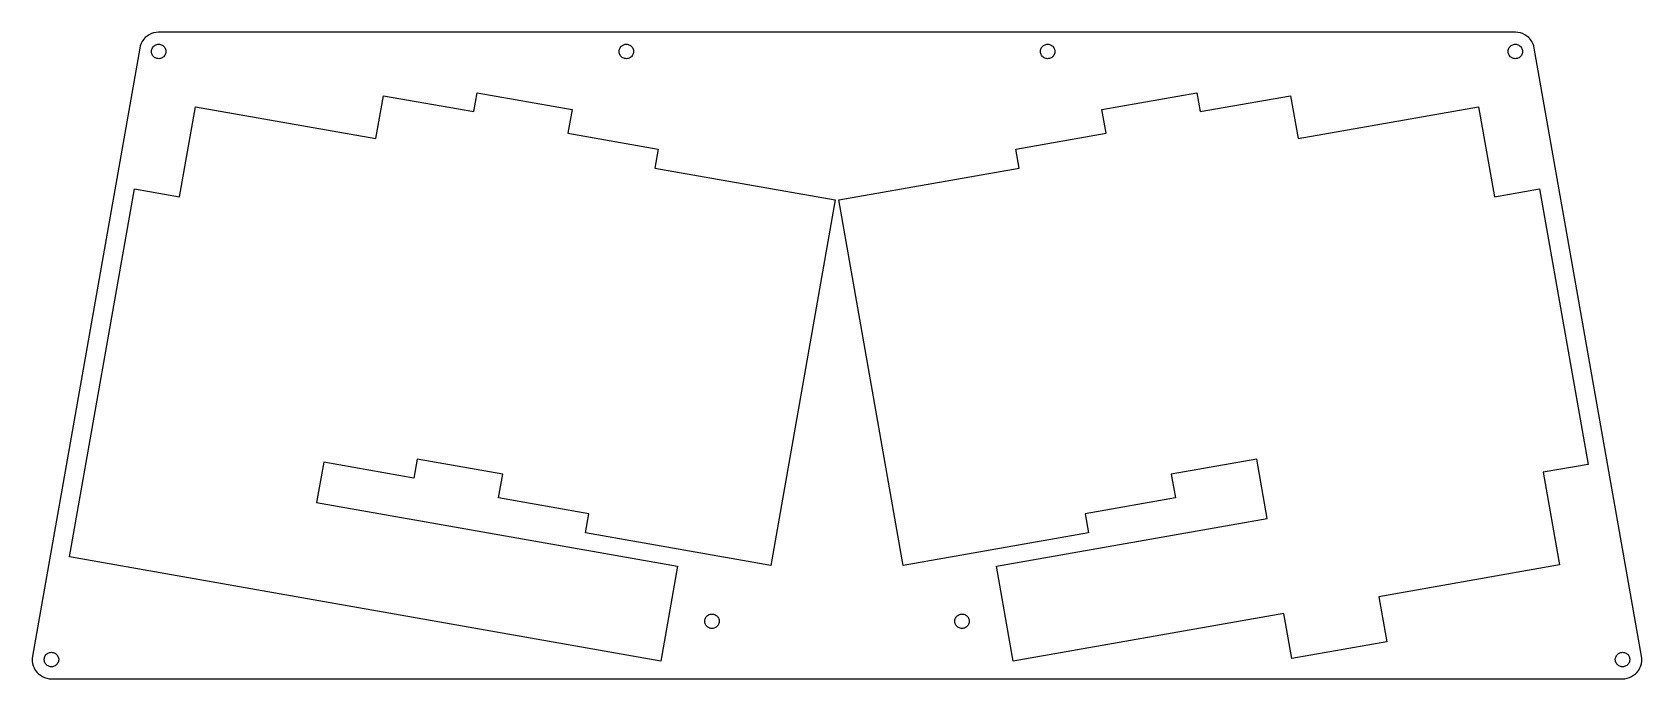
# Model space of a CAD drawing. Header units: metres. Extents: x -167 to 167, y -7 to 127.
import ezdxf

# ---------------------------------------------------------------- set-up
doc = ezdxf.new("R2010")
doc.units = ezdxf.units.M

msp = doc.modelspace()

# ---------------------------------------------------------------- linework, layer by layer
for p, q in [((-142.184, 126.947), (-142.635, 126.727)), ((-141.708, 127.109), (-142.184, 126.947)), ((-141.216, 127.21), (-141.708, 127.109)), ((-140.715, 127.248), (-141.216, 127.21)), ((140.715, 127.248), (-140.715, 127.248)), ((141.216, 127.21), (140.715, 127.248)), ((141.708, 127.109), (141.216, 127.21)), ((142.184, 126.947), (141.708, 127.109)), ((142.635, 126.727), (142.184, 126.947)), ((-144.599, 123.943), (-166.834, -2.16141)), ((-144.481, 124.431), (-144.599, 123.943)), ((-144.302, 124.901), (-144.481, 124.431)), ((-144.066, 125.345), (-144.302, 124.901)), ((-143.777, 125.755), (-144.066, 125.345)), ((-143.438, 126.126), (-143.777, 125.755)), ((-143.056, 126.452), (-143.438, 126.126)), ((-142.635, 126.727), (-143.056, 126.452)), ((-142.158, 123.322), (-142.137, 123.509)), ((-142.137, 123.509), (-142.092, 123.692)), ((-142.092, 123.692), (-142.025, 123.868)), ((-142.025, 123.868), (-141.937, 124.035)), ((-141.937, 124.035), (-141.828, 124.189)), ((-141.828, 124.189), (-141.701, 124.328)), ((-141.701, 124.328), (-141.558, 124.45)), ((-141.558, 124.45), (-141.4, 124.553)), ((-141.4, 124.553), (-141.231, 124.635)), ((-141.231, 124.635), (-141.053, 124.696)), ((-141.053, 124.696), (-140.868, 124.734)), ((-140.868, 124.734), (-140.68, 124.748)), ((-140.68, 124.748), (-140.492, 124.739)), ((-140.492, 124.739), (-140.307, 124.707)), ((-140.307, 124.707), (-140.127, 124.651)), ((-140.127, 124.651), (-139.955, 124.573)), ((-139.955, 124.573), (-139.795, 124.474)), ((-139.795, 124.474), (-139.648, 124.356)), ((-139.648, 124.356), (-139.517, 124.221)), ((-139.517, 124.221), (-139.404, 124.07)), ((-139.404, 124.07), (-139.311, 123.906)), ((-139.311, 123.906), (-139.239, 123.732)), ((-139.239, 123.732), (-139.19, 123.55)), ((-139.19, 123.55), (-139.164, 123.364)), ((-45.1844, 123.322), (-45.1634, 123.509)), ((-45.1634, 123.509), (-45.1191, 123.692)), ((-45.1191, 123.692), (-45.0522, 123.868)), ((-45.0522, 123.868), (-44.9638, 124.035)), ((-44.9638, 124.035), (-44.8552, 124.189)), ((-44.8552, 124.189), (-44.7281, 124.328)), ((-44.7281, 124.328), (-44.5847, 124.45)), ((-44.5847, 124.45), (-44.4271, 124.553)), ((-44.4271, 124.553), (-44.2578, 124.635)), ((-44.2578, 124.635), (-44.0795, 124.696)), ((-44.0795, 124.696), (-43.8949, 124.734)), ((-43.8949, 124.734), (-43.7071, 124.748)), ((-43.7071, 124.748), (-43.519, 124.739)), ((-43.519, 124.739), (-43.3335, 124.707)), ((-43.3335, 124.707), (-43.1535, 124.651)), ((-43.1535, 124.651), (-42.982, 124.573)), ((-42.982, 124.573), (-42.8215, 124.474)), ((-42.8215, 124.474), (-42.6747, 124.356)), ((-42.6747, 124.356), (-42.5439, 124.221)), ((-42.5439, 124.221), (-42.431, 124.07)), ((-42.431, 124.07), (-42.338, 123.906)), ((-42.338, 123.906), (-42.2662, 123.732)), ((-42.2662, 123.732), (-42.2168, 123.55)), ((-42.2168, 123.55), (-42.1906, 123.364)), ((42.1906, 123.364), (42.2168, 123.55)), ((42.2168, 123.55), (42.2662, 123.732)), ((42.2662, 123.732), (42.338, 123.906)), ((42.338, 123.906), (42.431, 124.07)), ((42.431, 124.07), (42.5439, 124.221)), ((42.5439, 124.221), (42.6747, 124.356)), ((42.6747, 124.356), (42.8215, 124.474)), ((42.8215, 124.474), (42.982, 124.573)), ((42.982, 124.573), (43.1535, 124.651)), ((43.1535, 124.651), (43.3335, 124.707)), ((43.3335, 124.707), (43.519, 124.739)), ((43.519, 124.739), (43.7071, 124.748)), ((43.7071, 124.748), (43.8949, 124.734)), ((43.8949, 124.734), (44.0795, 124.696)), ((44.0795, 124.696), (44.2578, 124.635)), ((44.2578, 124.635), (44.4271, 124.553)), ((44.4271, 124.553), (44.5847, 124.45)), ((44.5847, 124.45), (44.7281, 124.328)), ((44.7281, 124.328), (44.8552, 124.189)), ((44.8552, 124.189), (44.9638, 124.035)), ((44.9638, 124.035), (45.0522, 123.868)), ((45.0522, 123.868), (45.1191, 123.692)), ((45.1191, 123.692), (45.1634, 123.509)), ((45.1634, 123.509), (45.1844, 123.322)), ((139.164, 123.364), (139.19, 123.55)), ((139.19, 123.55), (139.239, 123.732)), ((139.239, 123.732), (139.311, 123.906)), ((139.311, 123.906), (139.404, 124.07)), ((139.404, 124.07), (139.517, 124.221)), ((139.517, 124.221), (139.648, 124.356)), ((139.648, 124.356), (139.795, 124.474)), ((139.795, 124.474), (139.955, 124.573)), ((139.955, 124.573), (140.127, 124.651)), ((140.127, 124.651), (140.307, 124.707)), ((140.307, 124.707), (140.492, 124.739)), ((140.492, 124.739), (140.68, 124.748)), ((140.68, 124.748), (140.868, 124.734)), ((140.868, 124.734), (141.053, 124.696)), ((141.053, 124.696), (141.231, 124.635)), ((141.231, 124.635), (141.4, 124.553)), ((141.4, 124.553), (141.558, 124.45)), ((141.558, 124.45), (141.701, 124.328)), ((141.701, 124.328), (141.828, 124.189)), ((141.828, 124.189), (141.937, 124.035)), ((141.937, 124.035), (142.025, 123.868)), ((142.025, 123.868), (142.092, 123.692)), ((142.092, 123.692), (142.137, 123.509)), ((142.137, 123.509), (142.158, 123.322)), ((143.056, 126.452), (142.635, 126.727)), ((143.438, 126.126), (143.056, 126.452)), ((143.777, 125.755), (143.438, 126.126)), ((144.066, 125.345), (143.777, 125.755)), ((144.302, 124.901), (144.066, 125.345)), ((144.481, 124.431), (144.302, 124.901)), ((144.599, 123.943), (144.481, 124.431)), ((166.834, -2.16141), (144.599, 123.943)), ((-142.155, 123.134), (-142.158, 123.322)), ((-142.129, 122.947), (-142.155, 123.134)), ((-142.079, 122.765), (-142.129, 122.947)), ((-142.008, 122.591), (-142.079, 122.765)), ((-141.915, 122.427), (-142.008, 122.591)), ((-141.802, 122.276), (-141.915, 122.427)), ((-141.671, 122.141), (-141.802, 122.276)), ((-141.524, 122.023), (-141.671, 122.141)), ((-141.364, 121.924), (-141.524, 122.023)), ((-141.192, 121.846), (-141.364, 121.924)), ((-141.012, 121.791), (-141.192, 121.846)), ((-140.827, 121.758), (-141.012, 121.791)), ((-140.638, 121.749), (-140.827, 121.758)), ((-140.451, 121.763), (-140.638, 121.749)), ((-140.266, 121.801), (-140.451, 121.763)), ((-140.088, 121.862), (-140.266, 121.801)), ((-139.919, 121.944), (-140.088, 121.862)), ((-139.761, 122.048), (-139.919, 121.944)), ((-139.617, 122.17), (-139.761, 122.048)), ((-139.49, 122.309), (-139.617, 122.17)), ((-139.382, 122.463), (-139.49, 122.309)), ((-139.293, 122.629), (-139.382, 122.463)), ((-139.227, 122.805), (-139.293, 122.629)), ((-139.182, 122.988), (-139.227, 122.805)), ((-139.161, 123.175), (-139.182, 122.988)), ((-139.164, 123.364), (-139.161, 123.175)), ((-45.1817, 123.134), (-45.1844, 123.322)), ((-45.1555, 122.947), (-45.1817, 123.134)), ((-45.1061, 122.765), (-45.1555, 122.947)), ((-45.0344, 122.591), (-45.1061, 122.765)), ((-44.9413, 122.427), (-45.0344, 122.591)), ((-44.8285, 122.276), (-44.9413, 122.427)), ((-44.6976, 122.141), (-44.8285, 122.276)), ((-44.5508, 122.023), (-44.6976, 122.141)), ((-44.3904, 121.924), (-44.5508, 122.023)), ((-44.2188, 121.846), (-44.3904, 121.924)), ((-44.0389, 121.791), (-44.2188, 121.846)), ((-43.8534, 121.758), (-44.0389, 121.791)), ((-43.6652, 121.749), (-43.8534, 121.758)), ((-43.4774, 121.763), (-43.6652, 121.749)), ((-43.2929, 121.801), (-43.4774, 121.763)), ((-43.1146, 121.862), (-43.2929, 121.801)), ((-42.9453, 121.944), (-43.1146, 121.862)), ((-42.7876, 122.048), (-42.9453, 121.944)), ((-42.6442, 122.17), (-42.7876, 122.048)), ((-42.5172, 122.309), (-42.6442, 122.17)), ((-42.4086, 122.463), (-42.5172, 122.309)), ((-42.3201, 122.629), (-42.4086, 122.463)), ((-42.2533, 122.805), (-42.3201, 122.629)), ((-42.209, 122.988), (-42.2533, 122.805)), ((-42.188, 123.175), (-42.209, 122.988)), ((-42.1906, 123.364), (-42.188, 123.175)), ((42.188, 123.175), (42.1906, 123.364)), ((42.209, 122.988), (42.188, 123.175)), ((42.2533, 122.805), (42.209, 122.988)), ((42.3201, 122.629), (42.2533, 122.805)), ((42.4086, 122.463), (42.3201, 122.629)), ((42.5172, 122.309), (42.4086, 122.463)), ((42.6442, 122.17), (42.5172, 122.309)), ((42.7876, 122.048), (42.6442, 122.17)), ((42.9453, 121.944), (42.7876, 122.048)), ((43.1146, 121.862), (42.9453, 121.944)), ((43.2929, 121.801), (43.1146, 121.862)), ((43.4774, 121.763), (43.2929, 121.801)), ((43.6652, 121.749), (43.4774, 121.763)), ((43.8534, 121.758), (43.6652, 121.749)), ((44.0389, 121.791), (43.8534, 121.758)), ((44.2188, 121.846), (44.0389, 121.791)), ((44.3904, 121.924), (44.2188, 121.846)), ((44.5508, 122.023), (44.3904, 121.924)), ((44.6976, 122.141), (44.5508, 122.023)), ((44.8285, 122.276), (44.6976, 122.141)), ((44.9413, 122.427), (44.8285, 122.276)), ((45.0344, 122.591), (44.9413, 122.427)), ((45.1061, 122.765), (45.0344, 122.591)), ((45.1555, 122.947), (45.1061, 122.765)), ((45.1817, 123.134), (45.1555, 122.947)), ((45.1844, 123.322), (45.1817, 123.134)), ((139.161, 123.175), (139.164, 123.364)), ((139.182, 122.988), (139.161, 123.175)), ((139.227, 122.805), (139.182, 122.988)), ((139.293, 122.629), (139.227, 122.805)), ((139.382, 122.463), (139.293, 122.629)), ((139.49, 122.309), (139.382, 122.463)), ((139.617, 122.17), (139.49, 122.309)), ((139.761, 122.048), (139.617, 122.17)), ((139.919, 121.944), (139.761, 122.048)), ((140.088, 121.862), (139.919, 121.944)), ((140.266, 121.801), (140.088, 121.862)), ((140.451, 121.763), (140.266, 121.801)), ((140.638, 121.749), (140.451, 121.763)), ((140.827, 121.758), (140.638, 121.749)), ((141.012, 121.791), (140.827, 121.758)), ((141.192, 121.846), (141.012, 121.791)), ((141.364, 121.924), (141.192, 121.846)), ((141.524, 122.023), (141.364, 121.924)), ((141.671, 122.141), (141.524, 122.023)), ((141.802, 122.276), (141.671, 122.141)), ((141.915, 122.427), (141.802, 122.276)), ((142.008, 122.591), (141.915, 122.427)), ((142.079, 122.765), (142.008, 122.591)), ((142.129, 122.947), (142.079, 122.765)), ((142.155, 123.134), (142.129, 122.947)), ((142.158, 123.322), (142.155, 123.134)), ((-95.6088, 105.201), (-94.046, 114.065)), ((-94.046, 114.065), (-75.3347, 110.765)), ((-75.3347, 110.765), (-74.6401, 114.705)), ((-74.6401, 114.705), (-54.9439, 111.232)), ((54.9439, 111.232), (74.6401, 114.705)), ((74.6401, 114.705), (75.3347, 110.765)), ((75.3347, 110.765), (94.046, 114.065)), ((94.046, 114.065), (95.6088, 105.201)), ((-136.331, 93.0888), (-133.032, 111.8)), ((-133.032, 111.8), (-95.6088, 105.201)), ((-54.9439, 111.232), (-55.8121, 106.308)), ((55.8121, 106.308), (54.9439, 111.232)), ((95.6088, 105.201), (133.032, 111.8)), ((133.032, 111.8), (136.331, 93.0888)), ((-55.8121, 106.308), (-37.1008, 103.008)), ((37.1008, 103.008), (55.8121, 106.308)), ((-37.1008, 103.008), (-37.7954, 99.0691)), ((37.7954, 99.0691), (37.1008, 103.008)), ((-37.7954, 99.0691), (-0.3727, 92.4705)), ((0.3727, 92.4705), (37.7954, 99.0691)), ((-159.144, 18.4158), (-145.687, 94.7384)), ((-145.687, 94.7384), (-136.331, 93.0888)), ((136.331, 93.0888), (145.687, 94.7384)), ((145.687, 94.7384), (155.758, 37.6196)), ((-0.3727, 92.4705), (-13.7436, 16.6403)), ((13.7436, 16.6403), (0.3727, 92.4705)), ((-106.432, 38.0609), (-107.908, 29.69)), ((-87.7208, 34.7616), (-106.432, 38.0609)), ((-87.0262, 38.7008), (-87.7208, 34.7616)), ((-69.2996, 35.5752), (-87.0262, 38.7008)), ((87.0262, 38.7008), (69.2996, 35.5752)), ((89.1968, 26.3907), (87.0262, 38.7008)), ((155.758, 37.6196), (146.402, 35.9699)), ((-70.1679, 30.6511), (-69.2996, 35.5752)), ((69.2996, 35.5752), (70.1679, 30.6511)), ((146.402, 35.9699), (149.789, 16.7662)), ((-51.4565, 27.3518), (-70.1679, 30.6511)), ((70.1679, 30.6511), (51.4565, 27.3518)), ((-107.908, 29.69), (-33.0627, 16.4928)), ((-52.1511, 23.4126), (-51.4565, 27.3518)), ((51.4565, 27.3518), (52.1511, 23.4126)), ((-13.7436, 16.6403), (-52.1511, 23.4126)), ((52.1511, 23.4126), (13.7436, 16.6403)), ((33.0627, 16.4928), (89.1968, 26.3907)), ((-36.5357, -3.20335), (-159.144, 18.4158)), ((149.789, 16.7662), (112.366, 10.1675)), ((-33.0627, 16.4928), (-36.5357, -3.20335)), ((36.5357, -3.20335), (33.0627, 16.4928)), ((112.366, 10.1675), (114.016, 0.81187)), ((92.6697, 6.69458), (36.5357, -3.20335)), ((94.3194, -2.66107), (92.6697, 6.69458)), ((-27.4341, 5.15515), (-27.4131, 5.34235)), ((-27.4315, 4.9668), (-27.4341, 5.15515)), ((-27.4053, 4.78026), (-27.4315, 4.9668)), ((-27.4131, 5.34235), (-27.3689, 5.52544)), ((-27.3559, 4.59848), (-27.4053, 4.78026)), ((-27.3689, 5.52544), (-27.302, 5.70154)), ((-27.2841, 4.42432), (-27.3559, 4.59848)), ((-27.302, 5.70154), (-27.2135, 5.86786)), ((-27.1911, 4.26053), (-27.2841, 4.42432)), ((-27.2135, 5.86786), (-27.1049, 6.02179)), ((-27.0782, 4.1097), (-27.1911, 4.26053)), ((-27.1049, 6.02179), (-26.9779, 6.16089)), ((-26.9474, 3.9742), (-27.0782, 4.1097)), ((-26.9779, 6.16089), (-26.8345, 6.28297)), ((-26.8006, 3.85616), (-26.9474, 3.9742)), ((-26.8345, 6.28297), (-26.6768, 6.38612)), ((-26.6402, 3.75746), (-26.8006, 3.85616)), ((-26.6768, 6.38612), (-26.5075, 6.46869)), ((-26.4686, 3.67964), (-26.6402, 3.75746)), ((-26.5075, 6.46869), (-26.3292, 6.5294)), ((-26.2887, 3.62393), (-26.4686, 3.67964)), ((-26.3292, 6.5294), (-26.1447, 6.56728)), ((-26.1031, 3.59122), (-26.2887, 3.62393)), ((-26.1447, 6.56728), (-25.9569, 6.58173)), ((-25.915, 3.58202), (-26.1031, 3.59122)), ((-25.9569, 6.58173), (-25.7687, 6.57253)), ((-25.7272, 3.59648), (-25.915, 3.58202)), ((-25.7687, 6.57253), (-25.5832, 6.53983)), ((-25.5426, 3.63435), (-25.7272, 3.59648)), ((-25.5832, 6.53983), (-25.4033, 6.48412)), ((-25.3643, 3.69505), (-25.5426, 3.63435)), ((-25.4033, 6.48412), (-25.2317, 6.4063)), ((-25.195, 3.77763), (-25.3643, 3.69505)), ((-25.2317, 6.4063), (-25.0713, 6.30759)), ((-25.0374, 3.88078), (-25.195, 3.77763)), ((-25.0713, 6.30759), (-24.9245, 6.18956)), ((-24.894, 4.00287), (-25.0374, 3.88078)), ((-24.9245, 6.18956), (-24.7936, 6.05406)), ((-24.7669, 4.14197), (-24.894, 4.00287)), ((-24.7936, 6.05406), (-24.6808, 5.90323)), ((-24.6584, 4.2959), (-24.7669, 4.14197)), ((-24.6808, 5.90323), (-24.5878, 5.73944)), ((-24.5699, 4.46222), (-24.6584, 4.2959)), ((-24.5878, 5.73944), (-24.516, 5.56528)), ((-24.503, 4.63832), (-24.5699, 4.46222)), ((-24.516, 5.56528), (-24.4666, 5.3835)), ((-24.4587, 4.82141), (-24.503, 4.63832)), ((-24.4666, 5.3835), (-24.4404, 5.19696)), ((-24.4377, 5.00861), (-24.4587, 4.82141)), ((-24.4404, 5.19696), (-24.4377, 5.00861)), ((24.4377, 5.00861), (24.4404, 5.19696)), ((24.4587, 4.82141), (24.4377, 5.00861)), ((24.4404, 5.19696), (24.4666, 5.3835)), ((24.503, 4.63832), (24.4587, 4.82141)), ((24.4666, 5.3835), (24.516, 5.56528)), ((24.5699, 4.46222), (24.503, 4.63832)), ((24.516, 5.56528), (24.5878, 5.73944)), ((24.6584, 4.2959), (24.5699, 4.46222)), ((24.5878, 5.73944), (24.6808, 5.90323)), ((24.7669, 4.14197), (24.6584, 4.2959)), ((24.6808, 5.90323), (24.7936, 6.05406)), ((24.894, 4.00287), (24.7669, 4.14197)), ((24.7936, 6.05406), (24.9245, 6.18956)), ((25.0374, 3.88078), (24.894, 4.00287)), ((24.9245, 6.18956), (25.0713, 6.30759)), ((25.195, 3.77763), (25.0374, 3.88078)), ((25.0713, 6.30759), (25.2317, 6.4063)), ((25.3643, 3.69505), (25.195, 3.77763)), ((25.2317, 6.4063), (25.4033, 6.48412)), ((25.5426, 3.63435), (25.3643, 3.69505)), ((25.4033, 6.48412), (25.5832, 6.53983)), ((25.7272, 3.59648), (25.5426, 3.63435)), ((25.5832, 6.53983), (25.7687, 6.57253)), ((25.915, 3.58202), (25.7272, 3.59648)), ((25.7687, 6.57253), (25.9569, 6.58173)), ((26.1031, 3.59122), (25.915, 3.58202)), ((25.9569, 6.58173), (26.1447, 6.56728)), ((26.2887, 3.62393), (26.1031, 3.59122)), ((26.1447, 6.56728), (26.3292, 6.5294)), ((26.4686, 3.67964), (26.2887, 3.62393)), ((26.3292, 6.5294), (26.5075, 6.46869)), ((26.6402, 3.75746), (26.4686, 3.67964)), ((26.5075, 6.46869), (26.6768, 6.38612)), ((26.8006, 3.85616), (26.6402, 3.75746)), ((26.6768, 6.38612), (26.8345, 6.28297)), ((26.9474, 3.9742), (26.8006, 3.85616)), ((26.8345, 6.28297), (26.9779, 6.16089)), ((27.0782, 4.1097), (26.9474, 3.9742)), ((26.9779, 6.16089), (27.1049, 6.02179)), ((27.1911, 4.26053), (27.0782, 4.1097)), ((27.1049, 6.02179), (27.2135, 5.86786)), ((27.2841, 4.42432), (27.1911, 4.26053)), ((27.2135, 5.86786), (27.302, 5.70154)), ((27.3559, 4.59848), (27.2841, 4.42432)), ((27.302, 5.70154), (27.3689, 5.52544)), ((27.4053, 4.78026), (27.3559, 4.59848)), ((27.3689, 5.52544), (27.4131, 5.34235)), ((27.4315, 4.9668), (27.4053, 4.78026)), ((27.4131, 5.34235), (27.4341, 5.15515)), ((27.4341, 5.15515), (27.4315, 4.9668)), ((114.016, 0.81187), (94.3194, -2.66107)), ((-166.834, -2.16141), (-166.89, -2.6606)), ((-166.89, -2.6606), (-166.883, -3.16287)), ((-166.883, -3.16287), (-166.813, -3.66031)), ((-164.393, -2.78273), (-164.372, -2.59554)), ((-164.391, -2.97108), (-164.393, -2.78273)), ((-164.364, -3.15762), (-164.391, -2.97108)), ((-164.372, -2.59554), (-164.328, -2.41245)), ((-164.315, -3.3394), (-164.364, -3.15762)), ((-164.328, -2.41245), (-164.261, -2.23634)), ((-164.261, -2.23634), (-164.173, -2.07002)), ((-164.173, -2.07002), (-164.064, -1.91609)), ((-164.064, -1.91609), (-163.937, -1.77699)), ((-163.937, -1.77699), (-163.794, -1.65491)), ((-163.794, -1.65491), (-163.636, -1.55176)), ((-163.636, -1.55176), (-163.467, -1.46918)), ((-163.467, -1.46918), (-163.288, -1.40848)), ((-163.288, -1.40848), (-163.104, -1.37061)), ((-163.104, -1.37061), (-162.916, -1.35614)), ((-162.916, -1.35614), (-162.728, -1.36536)), ((-162.728, -1.36536), (-162.542, -1.39806)), ((-162.542, -1.39806), (-162.362, -1.45377)), ((-162.362, -1.45377), (-162.191, -1.53159)), ((-162.191, -1.53159), (-162.03, -1.63028)), ((-162.03, -1.63028), (-161.884, -1.74832)), ((-161.884, -1.74832), (-161.753, -1.88382)), ((-161.753, -1.88382), (-161.64, -2.03465)), ((-161.64, -2.03465), (-161.547, -2.19844)), ((-161.547, -2.19844), (-161.475, -2.3726)), ((-161.462, -3.29956), (-161.529, -3.47566)), ((-161.475, -2.3726), (-161.426, -2.55438)), ((-161.418, -3.11647), (-161.462, -3.29956)), ((-161.426, -2.55438), (-161.399, -2.74092)), ((-161.397, -2.92928), (-161.418, -3.11647)), ((-161.399, -2.74092), (-161.397, -2.92928)), ((161.397, -2.92928), (161.399, -2.74092)), ((161.418, -3.11647), (161.397, -2.92928)), ((161.399, -2.74092), (161.426, -2.55438)), ((161.462, -3.29956), (161.418, -3.11647)), ((161.426, -2.55438), (161.475, -2.3726)), ((161.529, -3.47566), (161.462, -3.29956)), ((161.475, -2.3726), (161.547, -2.19844)), ((161.547, -2.19844), (161.64, -2.03465)), ((161.64, -2.03465), (161.753, -1.88382)), ((161.753, -1.88382), (161.884, -1.74832)), ((161.884, -1.74832), (162.03, -1.63028)), ((162.03, -1.63028), (162.191, -1.53159)), ((162.191, -1.53159), (162.362, -1.45377)), ((162.362, -1.45377), (162.542, -1.39806)), ((162.542, -1.39806), (162.728, -1.36536)), ((162.728, -1.36536), (162.916, -1.35614)), ((162.916, -1.35614), (163.104, -1.37061)), ((163.104, -1.37061), (163.288, -1.40848)), ((163.288, -1.40848), (163.467, -1.46918)), ((163.467, -1.46918), (163.636, -1.55176)), ((163.636, -1.55176), (163.794, -1.65491)), ((163.794, -1.65491), (163.937, -1.77699)), ((163.937, -1.77699), (164.064, -1.91609)), ((164.064, -1.91609), (164.173, -2.07002)), ((164.173, -2.07002), (164.261, -2.23634)), ((164.261, -2.23634), (164.328, -2.41245)), ((164.364, -3.15762), (164.315, -3.3394)), ((164.328, -2.41245), (164.372, -2.59554)), ((164.391, -2.97108), (164.364, -3.15762)), ((164.372, -2.59554), (164.393, -2.78273)), ((164.393, -2.78273), (164.391, -2.97108)), ((166.813, -3.66031), (166.883, -3.16287)), ((166.89, -2.6606), (166.834, -2.16141)), ((166.883, -3.16287), (166.89, -2.6606)), ((-166.813, -3.66031), (-166.682, -4.14507)), ((-166.682, -4.14507), (-166.49, -4.60948)), ((-166.49, -4.60948), (-166.242, -5.04625)), ((-166.242, -5.04625), (-165.941, -5.44849)), ((-165.941, -5.44849), (-165.592, -5.80981)), ((-165.592, -5.80981), (-165.201, -6.12459)), ((-165.201, -6.12459), (-164.773, -6.38779)), ((-164.773, -6.38779), (-164.315, -6.59531)), ((-164.243, -3.51355), (-164.315, -3.3394)), ((-164.315, -6.59531), (-163.836, -6.74385)), ((-164.15, -3.67735), (-164.243, -3.51355)), ((-164.037, -3.82819), (-164.15, -3.67735)), ((-163.907, -3.96368), (-164.037, -3.82819)), ((-163.76, -4.08171), (-163.907, -3.96368)), ((-163.599, -4.18042), (-163.76, -4.08171)), ((-163.428, -4.25824), (-163.599, -4.18042)), ((-163.248, -4.31395), (-163.428, -4.25824)), ((-163.062, -4.34665), (-163.248, -4.31395)), ((-162.874, -4.35585), (-163.062, -4.34665)), ((-162.686, -4.3414), (-162.874, -4.35585)), ((-162.502, -4.30353), (-162.686, -4.3414)), ((-162.323, -4.24281), (-162.502, -4.30353)), ((-162.154, -4.16025), (-162.323, -4.24281)), ((-161.997, -4.0571), (-162.154, -4.16025)), ((-161.853, -3.93501), (-161.997, -4.0571)), ((-161.726, -3.79591), (-161.853, -3.93501)), ((-161.617, -3.64198), (-161.726, -3.79591)), ((-161.529, -3.47566), (-161.617, -3.64198)), ((161.617, -3.64198), (161.529, -3.47566)), ((161.726, -3.79591), (161.617, -3.64198)), ((161.853, -3.93501), (161.726, -3.79591)), ((161.997, -4.0571), (161.853, -3.93501)), ((162.154, -4.16025), (161.997, -4.0571)), ((162.323, -4.24281), (162.154, -4.16025)), ((162.502, -4.30353), (162.323, -4.24281)), ((162.686, -4.3414), (162.502, -4.30353)), ((162.874, -4.35585), (162.686, -4.3414)), ((163.062, -4.34665), (162.874, -4.35585)), ((163.248, -4.31395), (163.062, -4.34665)), ((163.428, -4.25824), (163.248, -4.31395)), ((163.599, -4.18042), (163.428, -4.25824)), ((163.76, -4.08171), (163.599, -4.18042)), ((163.907, -3.96368), (163.76, -4.08171)), ((163.836, -6.74385), (164.315, -6.59531)), ((164.037, -3.82819), (163.907, -3.96368)), ((164.15, -3.67735), (164.037, -3.82819)), ((164.243, -3.51355), (164.15, -3.67735)), ((164.315, -3.3394), (164.243, -3.51355)), ((164.315, -6.59531), (164.773, -6.38779)), ((164.773, -6.38779), (165.201, -6.12459)), ((165.201, -6.12459), (165.592, -5.80981)), ((165.592, -5.80981), (165.941, -5.44849)), ((165.941, -5.44849), (166.242, -5.04625)), ((166.242, -5.04625), (166.49, -4.60948)), ((166.49, -4.60948), (166.682, -4.14507)), ((166.682, -4.14507), (166.813, -3.66031)), ((-163.836, -6.74385), (-163.341, -6.83107)), ((-163.341, -6.83107), (-162.839, -6.85561)), ((-162.839, -6.85561), (162.839, -6.85561)), ((162.839, -6.85561), (163.341, -6.83107)), ((163.341, -6.83107), (163.836, -6.74385))]:
    msp.add_line(p, q)

doc.saveas('drawing.dxf')
